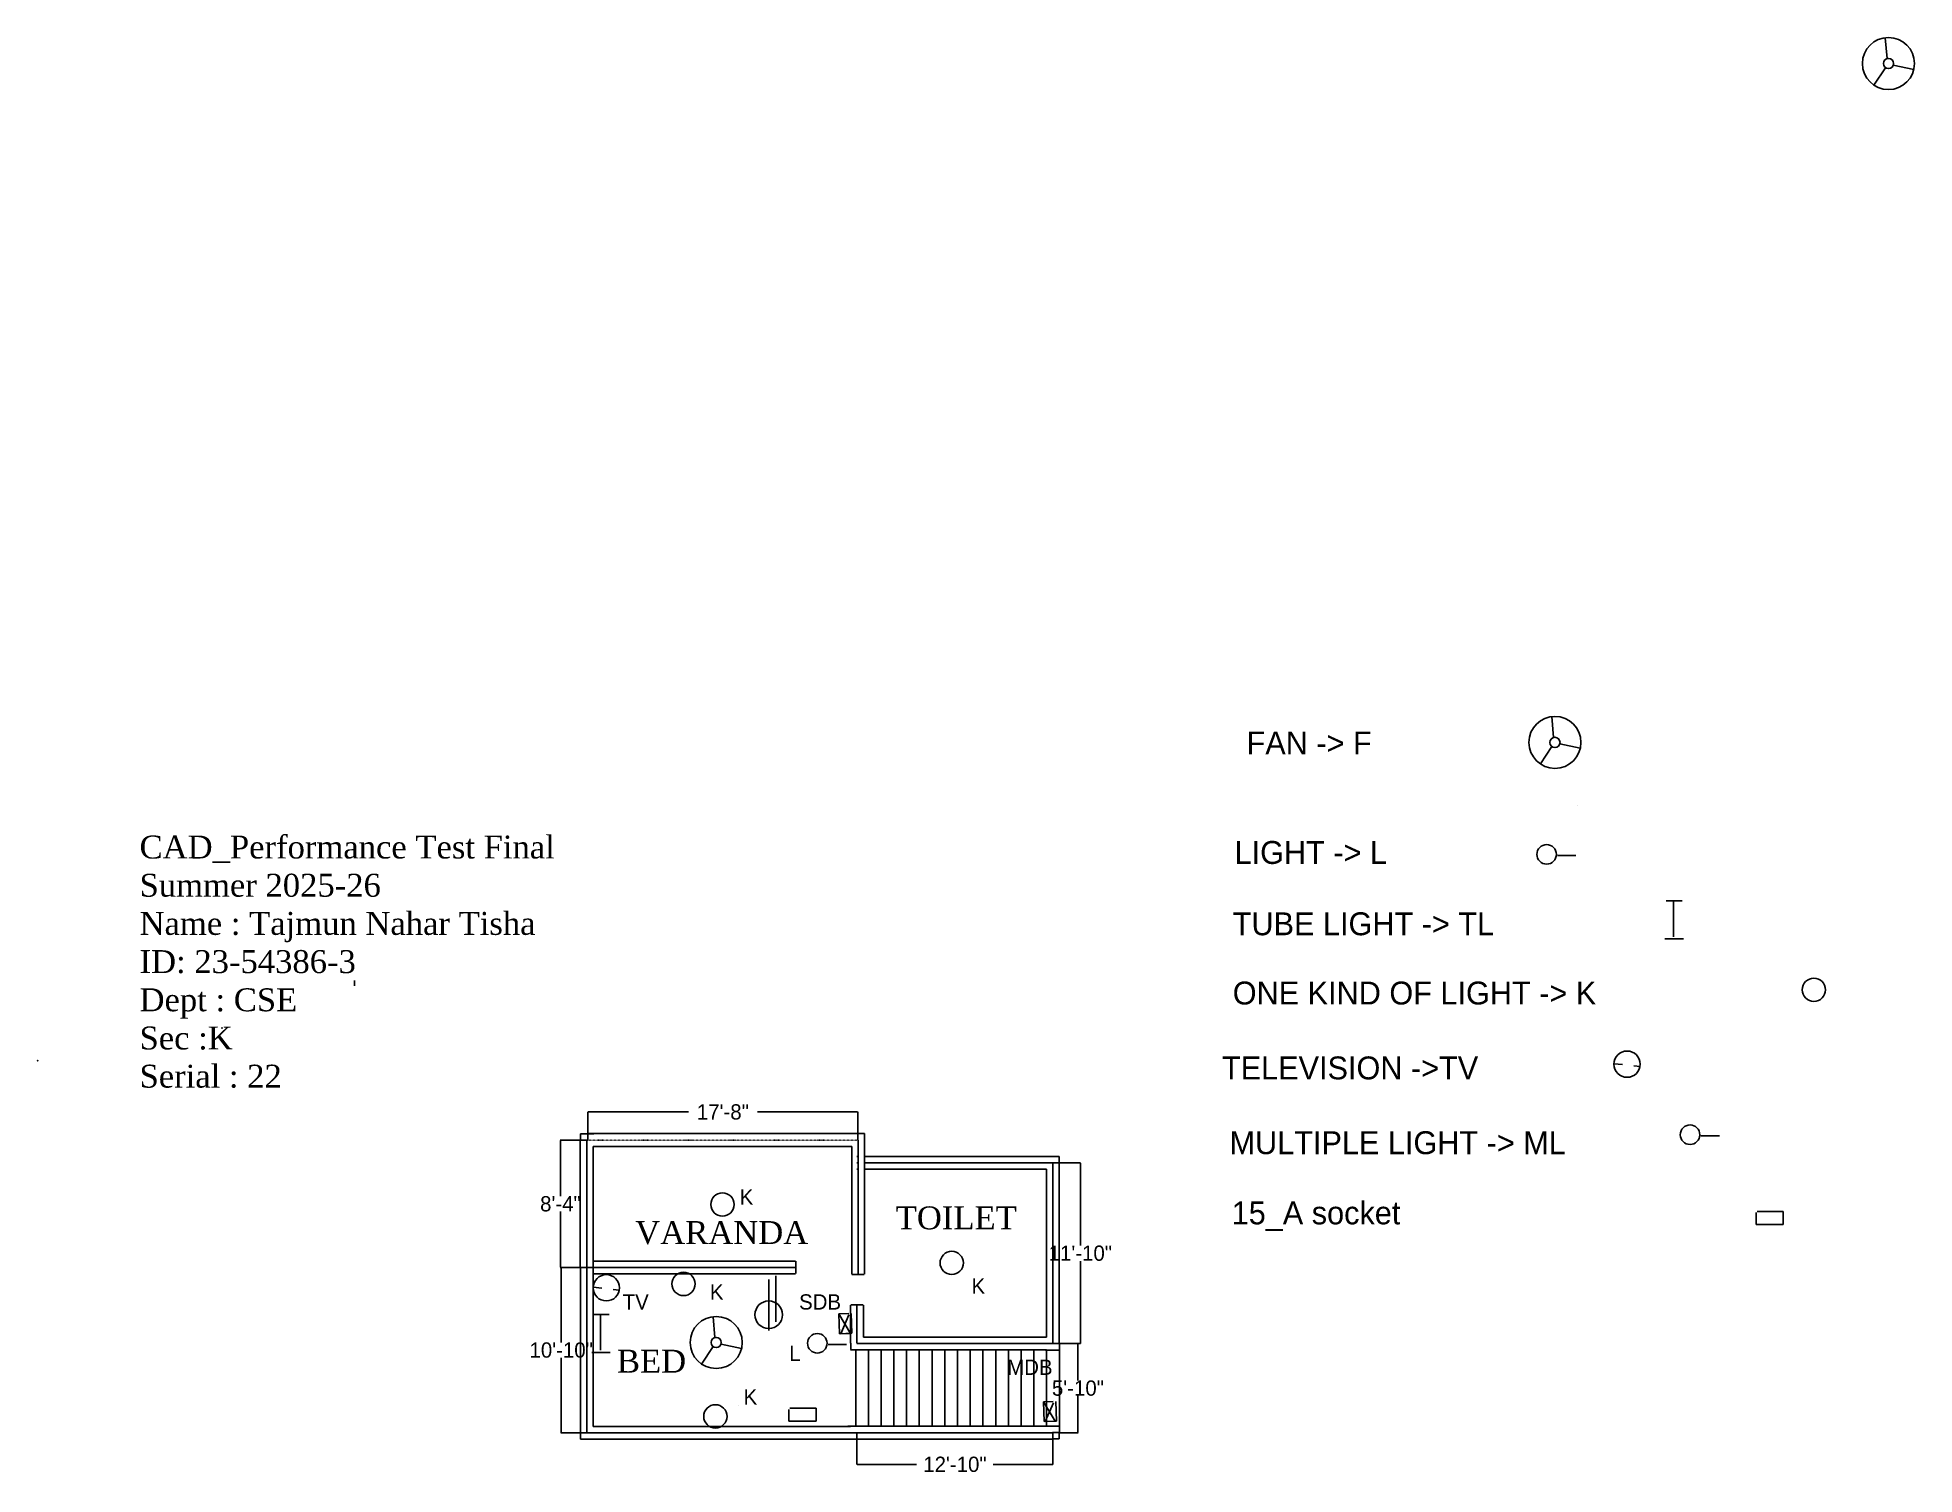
# Model space of a CAD drawing. Header units: inches. Extents: x -51 to 1424, y 46 to 1175.
import ezdxf

# ---------------------------------------------------------------- set-up
doc = ezdxf.new("R2010")
doc.units = ezdxf.units.IN
doc.header["$MEASUREMENT"] = 0
doc.linetypes.add('DOT', pattern=[0.25, 0, -0.25])
doc.dimstyles.get("Standard").update_dxf_attribs({"dimtxt": 12, "dimasz": 0.18, "dimexe": 0.18, "dimexo": 0.0625, "dimgap": 0.09, "dimtad": 0, "dimtih": 1, "dimtoh": 1, "dimdec": 4, "dimzin": 0, "dimdsep": 46, "dimlunit": 4, "dimtxsty": 'Standard', "dimcen": 0.09, "dimadec": 0, "dimazin": 0, "dimtfac": 1, "dimtdec": 4, "dimtofl": 0, "dimtmove": 0, "dimatfit": 3, "dimfxl": 1, "dimtolj": 1, "dimtzin": 0, "dimarcsym": 0})

# ---------------------------------------------------------------- blocks, each defined once
blk = doc.blocks.new('*D2')
at = {"color": 0, "lineweight": -2}
for p, q in [((381.8, 308.5), (381.8, 330.7)), ((382, 330.5), (460.7, 330.5)), ((593.6, 330.5), (514.9, 330.5)), ((593.8, 308.5), (593.8, 330.7))]:
    blk.add_line(p, q, dxfattribs=at)
at = {"color": 0}
for points in [[(382, 330.5), (382, 330.5), (381.8, 330.5)], [(593.6, 330.5), (593.6, 330.5), (593.8, 330.5)]]:
    blk.add_solid(points, dxfattribs=at)
at = {"layer": 'Defpoints', "color": 0}
for p in [(593.8, 330.5), (381.8, 308.5), (593.8, 308.5)]:
    blk.add_point(p, dxfattribs=at)
at = {"color": 0, "insert": (487.8, 330.5), "char_height": 12, "attachment_point": 5}
blk.add_mtext('\\A1;17\'-8"', dxfattribs=at)
blk = doc.blocks.new('*D3')
at = {"color": 0, "lineweight": -2}
for p, q in [((380.8, 308.3), (360, 308.3)), ((360.2, 308.1), (360.2, 264.4)), ((360.2, 208.5), (360.2, 252.2)), ((380.8, 208.3), (360, 208.3))]:
    blk.add_line(p, q, dxfattribs=at)
at = {"color": 0}
for points in [[(360.1, 308.1), (360.2, 308.1), (360.2, 308.3)], [(360.1, 208.5), (360.2, 208.5), (360.2, 208.3)]]:
    blk.add_solid(points, dxfattribs=at)
at = {"layer": 'Defpoints', "color": 0}
for p in [(360.2, 308.3), (380.8, 308.3), (380.8, 208.3)]:
    blk.add_point(p, dxfattribs=at)
at = {"color": 0, "insert": (360.2, 258.3), "char_height": 12, "attachment_point": 5}
blk.add_mtext('\\A1;8\'-4"', dxfattribs=at)
blk = doc.blocks.new('*D4')
at = {"color": 0, "lineweight": -2}
for p, q in [((381, 208.4), (360.6, 208.4)), ((360.8, 208.2), (360.8, 149.5)), ((360.8, 78.5), (360.8, 137.3)), ((381, 78.4), (360.6, 78.4))]:
    blk.add_line(p, q, dxfattribs=at)
at = {"color": 0}
for points in [[(360.8, 208.2), (360.8, 208.2), (360.8, 208.4)], [(360.8, 78.5), (360.8, 78.5), (360.8, 78.4)]]:
    blk.add_solid(points, dxfattribs=at)
at = {"layer": 'Defpoints', "color": 0}
for p in [(360.8, 208.4), (381, 208.4), (381, 78.4)]:
    blk.add_point(p, dxfattribs=at)
at = {"color": 0, "insert": (360.8, 143.4), "char_height": 12, "attachment_point": 5}
blk.add_mtext('\\A1;10\'-10"', dxfattribs=at)
blk = doc.blocks.new('*D6')
at = {"color": 0, "lineweight": -2}
for p, q in [((752.2, 148.5), (766.9, 148.5)), ((766.7, 148.3), (766.7, 119.6)), ((766.7, 78.7), (766.7, 107.4)), ((752.2, 78.5), (766.9, 78.5))]:
    blk.add_line(p, q, dxfattribs=at)
at = {"color": 0}
for points in [[(766.7, 148.3), (766.8, 148.3), (766.7, 148.5)], [(766.7, 78.7), (766.8, 78.7), (766.7, 78.5)]]:
    blk.add_solid(points, dxfattribs=at)
at = {"layer": 'Defpoints', "color": 0}
for p in [(752.1, 148.5), (752.1, 78.5), (766.7, 78.5)]:
    blk.add_point(p, dxfattribs=at)
at = {"color": 0, "insert": (766.7, 113.5), "char_height": 12, "attachment_point": 5}
blk.add_mtext('\\A1;5\'-10"', dxfattribs=at)
blk = doc.blocks.new('*D7')
at = {"color": 0, "lineweight": -2}
for p, q in [((747.1, 290.5), (768.8, 290.5)), ((768.6, 290.3), (768.6, 225.5)), ((768.6, 148.6), (768.6, 213.4)), ((747.1, 148.5), (768.8, 148.5))]:
    blk.add_line(p, q, dxfattribs=at)
at = {"color": 0}
for points in [[(768.6, 290.3), (768.6, 290.3), (768.6, 290.5)], [(768.6, 148.6), (768.6, 148.6), (768.6, 148.5)]]:
    blk.add_solid(points, dxfattribs=at)
at = {"layer": 'Defpoints', "color": 0}
for p in [(747, 290.5), (747, 148.5), (768.6, 148.5)]:
    blk.add_point(p, dxfattribs=at)
at = {"color": 0, "insert": (768.6, 219.5), "char_height": 12, "attachment_point": 5}
blk.add_mtext('\\A1;11\'-10"', dxfattribs=at)
blk = doc.blocks.new('*D9')
at = {"color": 0, "lineweight": -2}
for p, q in [((593.1, 78.5), (593.1, 53.4)), ((747.1, 78.5), (747.1, 53.4)), ((593.3, 53.6), (640, 53.6)), ((746.9, 53.6), (700.2, 53.6))]:
    blk.add_line(p, q, dxfattribs=at)
at = {"color": 0}
for points in [[(593.3, 53.6), (593.3, 53.5), (593.1, 53.6)], [(746.9, 53.6), (746.9, 53.5), (747.1, 53.6)]]:
    blk.add_solid(points, dxfattribs=at)
at = {"layer": 'Defpoints', "color": 0}
for p in [(593.1, 78.5), (747.1, 78.5), (747.1, 53.6)]:
    blk.add_point(p, dxfattribs=at)
at = {"color": 0, "insert": (670.1, 53.6), "char_height": 12, "attachment_point": 5}
blk.add_mtext('\\A1;12\'-10"', dxfattribs=at)

msp = doc.modelspace()

# ---------------------------------------------------------------- linework, layer by layer
at = {"color": 0}
for p, q in [((1400.86311, 1174.58861), (1402.25983, 1158.1444)), ((1401.0314, 1151.04419), (1391.90289, 1137.3654)), ((1407.16715, 1153.07773), (1423.2715, 1149.67452)), ((1138.90571, 641.17626), (1140.30243, 624.73204)), ((1145.20976, 619.66538), (1161.3141, 616.26216)), ((1139.074, 617.63183), (1129.9455, 603.95305)), ((1143.41452, 532.08286), (1157.90328, 532.08286)), ((1228.67598, 496.34769), (1241.46018, 496.34769)), ((1234.64194, 496.34769), (1234.64194, 469.10255)), ((1234.64194, 468.25113), (1234.64194, 496.34769)), ((1227.8237, 466.54831), (1242.31246, 466.54831)), ((198.32129, 429.65198), (198.32129, 433.90903)), ((1187.70538, 368.45785), (1194.38714, 367.76517)), ((1203.47709, 366.82283), (1208.21205, 366.33197)), ((375.9111, 308.43058), (375.9111, 313.43058)), ((375.9111, 313.43058), (380.9111, 313.43058)), ((381.13266, 313.33998), (386.35423, 313.33998)), ((381.81809, 313.48189), (593.81809, 313.48189)), ((594.07493, 313.49038), (599.11464, 313.49038)), ((594.11111, 313.33998), (594.11111, 313.33998)), ((599.08387, 308.26908), (599.08387, 313.26908)), ((599.11464, 313.49038), (599.11464, 311.02903)), ((1256.05506, 311.80084), (1270.54382, 311.80084)), ((375.82516, 308.30431), (375.82516, 208.30431)), ((381.96575, 308.44105), (380.90236, 308.44105)), ((381.81809, 308.48189), (381.81809, 308.48189)), ((385.82516, 303.48189), (589.14882, 303.48189)), ((385.82516, 303.48189), (385.82516, 208.30431)), ((589.14882, 303.48189), (589.14882, 208.48143)), ((594.14882, 295.45744), (593.02589, 295.45744)), ((594.13412, 308.41095), (594.13412, 290.41095)), ((599.14882, 308.48143), (599.14882, 208.48143)), ((747.02589, 295.45744), (599.14882, 295.45744)), ((751.95373, 295.48759), (746.95373, 295.48759)), ((751.95373, 290.48759), (751.95373, 295.48759)), ((594.14882, 290.45744), (593.02589, 290.45744)), ((594.14882, 285.45744), (593.02589, 285.45744)), ((742.02589, 285.45744), (599.14882, 285.45744)), ((742.02589, 153.52791), (742.02589, 285.45744)), ((752.02589, 148.45744), (752.02589, 290.45744)), ((1299.39243, 242.18436), (1299.39243, 251.54988)), ((1300.24471, 252.40129), (1320.69943, 252.40129)), ((1320.69943, 252.40129), (1320.69943, 242.18436)), ((1320.69943, 242.18436), (1299.39243, 242.18436)), ((376.02235, 208.36531), (376.02235, 78.36531)), ((385.82516, 213.30431), (544.82516, 213.30431)), ((386.02235, 208.36531), (386.02235, 83.36531)), ((545.09665, 213.24841), (545.09665, 203.53358)), ((589.04186, 208.4376), (589.04186, 203.00222)), ((594.04186, 208.4376), (594.04186, 203.00222)), ((599.04186, 208.4376), (599.04186, 203.00222)), ((380.82516, 203.30431), (381.02235, 203.30431)), ((385.9196, 192.76192), (392.60137, 192.06924)), ((386.02235, 203.30431), (544.82516, 203.30431)), ((589.06493, 202.93787), (598.8563, 202.93787)), ((599.04186, 203.00222), (599.04186, 204.43259)), ((401.69132, 191.1269), (406.42628, 190.63604)), ((588.13913, 148.74025), (588.13913, 178.74025)), ((588.22567, 178.90362), (598.01704, 178.90362)), ((598.13913, 153.52791), (598.13913, 178.74025)), ((385.6095, 171.42349), (398.3937, 171.42349)), ((391.57546, 171.42349), (391.57546, 144.17835)), ((391.57546, 143.32694), (391.57546, 171.42349)), ((480.07078, 169.67373), (481.4675, 153.22951)), ((486.37482, 148.16285), (502.47917, 144.75964)), ((570.50103, 147.93802), (584.98979, 147.93802)), ((588.21651, 148.91565), (588.21651, 143.91565)), ((593.13913, 153.52791), (593.10574, 153.52791)), ((742.02589, 153.52791), (598.13913, 153.52791)), ((742.02589, 148.45744), (742.02589, 148.52791)), ((747.10574, 153.52791), (747.02589, 153.52791)), ((752.10574, 78.52791), (752.10574, 148.52791)), ((384.75722, 141.62412), (399.24598, 141.62412)), ((480.23906, 146.12931), (471.11056, 132.45052)), ((593.05523, 143.64243), (588.05523, 143.64243)), ((592.10574, 83.52791), (592.10574, 143.52791)), ((742.10574, 143.52791), (593.10574, 143.52791)), ((602.10574, 83.52791), (602.10574, 143.52791)), ((612.10574, 83.52791), (612.10574, 143.52791)), ((622.10574, 83.52791), (622.10574, 143.52791)), ((632.10574, 83.52791), (632.10574, 143.52791)), ((642.10574, 83.52791), (642.10574, 143.52791)), ((652.10574, 83.52791), (652.10574, 143.52791)), ((662.10574, 83.52791), (662.10574, 143.52791)), ((672.10574, 83.52791), (672.10574, 143.52791)), ((682.10574, 83.52791), (682.10574, 143.52791)), ((692.10574, 83.52791), (692.10574, 143.52791)), ((702.10574, 83.52791), (702.10574, 143.52791)), ((712.10574, 83.52791), (712.10574, 143.52791)), ((722.10574, 83.52791), (722.10574, 143.52791)), ((732.10574, 83.52791), (732.10574, 143.52791)), ((742.10574, 83.52791), (742.10574, 143.52791)), ((539.63989, 87.49979), (539.63989, 96.8653)), ((540.49217, 97.71672), (560.94689, 97.71672)), ((560.94689, 97.71672), (560.94689, 87.49979)), ((376.04517, 78.34493), (376.04517, 73.34493)), ((386.02235, 83.36531), (588.02235, 83.36531)), ((560.94689, 87.49979), (539.63989, 87.49979)), ((599.15017, 83.65931), (585.92029, 83.65931)), ((598.02235, 83.52791), (742.10574, 83.52791)), ((598.02235, 78.36531), (598.02235, 78.52791)), ((752.06871, 73.68007), (752.06871, 78.68007)), ((376.04517, 73.34493), (381.04517, 73.34493)), ((381.02235, 73.36531), (593.02235, 73.36531)), ((593.10574, 73.52791), (747.10574, 73.52791)), ((747.06871, 73.68007), (752.06871, 73.68007))]:
    msp.add_line(p, q, dxfattribs=at)
for p, q in [((1158.9263, 571.44759), (1158.9263, 571.44759)), ((523.80759, 158.72271), (523.80759, 198.98899)), ((529.35589, 165.66518), (529.35589, 201.76597)), ((741.24879, 143.37776), (752.02869, 143.37776)), ((500.09136, 99.94506), (500.09136, 99.94506)), ((741.73879, 83.65931), (752.02869, 83.65931))]:
    msp.add_line(p, q)
at = {"color": 6}
for p, q in [((380.82516, 308.30431), (380.82516, 208.30431)), ((594.14882, 308.48143), (594.14882, 208.48143)), ((747.02589, 290.45744), (599.14882, 290.45744)), ((747.02589, 148.45744), (747.02589, 290.45744)), ((380.82516, 208.30431), (544.82516, 208.30431)), ((381.02235, 208.36531), (381.02235, 78.36531)), ((594.04186, 203.00222), (594.04186, 204.43259)), ((593.13913, 148.74025), (593.13913, 178.74025)), ((578.93181, 171.85955), (586.70882, 172.10283)), ((579.41886, 156.28965), (578.93181, 171.85955)), ((588.168, 156.56334), (578.93181, 171.85955)), ((586.73926, 171.12971), (580.39099, 156.32006)), ((588.65307, 172.16365), (589.14013, 156.59375)), ((589.14013, 156.59375), (579.41886, 156.28965)), ((580.39099, 156.32006), (588.168, 156.56334)), ((747.10574, 148.52791), (593.10574, 148.52791)), ((741.24879, 143.37776), (741.24879, 143.37776)), ((739.57495, 102.80482), (747.35196, 103.0481)), ((740.06201, 87.23492), (739.57495, 102.80482)), ((748.81115, 87.50861), (739.57495, 102.80482)), ((747.3824, 102.07498), (741.03414, 87.26533)), ((749.29622, 103.10892), (749.78327, 87.53902)), ((381.02235, 78.36531), (593.02235, 78.36531)), ((593.10574, 78.52791), (747.10574, 78.52791)), ((749.78327, 87.53902), (740.06201, 87.23492)), ((741.03414, 87.26533), (748.81115, 87.50861)), ((746.63874, 78.76436), (752.02869, 78.76436))]:
    msp.add_line(p, q, dxfattribs=at)
at = {"color": 6, "linetype": 'DOT'}
msp.add_line((381.81809, 308.48189), (593.81809, 308.48189), dxfattribs=at)
at = {"color": 0}
for centre, radius in [((1403.35785, 1154.29805), 20.44335), ((1403.35785, 1154.29805), 4), ((1141.40045, 620.8857), 20.44335), ((1141.40045, 620.8857), 4), ((1134.89172, 532.93427), 7.67052), ((1344.7866, 426.55443), 9.14789), ((1198.02929, 368.07569), 10.33098), ((1247.53226, 312.65225), 7.67052), ((487.46113, 257.83563), 9.14789), ((667.5655, 211.931), 9.14789), ((396.24352, 192.37976), 10.33098), ((456.9143, 195.37545), 9.14789), ((482.56552, 149.38317), 20.44335), ((482.56552, 149.38317), 4), ((561.97824, 148.78943), 7.67052), ((481.90717, 91.34474), 9.14789)]:
    msp.add_circle(centre, radius, dxfattribs=at)
msp.add_circle((523.80759, 171.21914), 10.83994)
for p in [(51.72914, 418.58364), (94.34314, 396.44697), (-50.54444, 370.90465)]:
    msp.add_point(p, dxfattribs=at)

# ---------------------------------------------------------------- texts
at = {"color": 0, "char_height": 18, "attachment_point": 1}
for s, insert in [('FAN -> F', (899.18494, 629.45284)), ('{\\fTimes New Roman|b0|i0|c0|p18;CAD_Performance Test Final\\PSummer 2025-26\\PName : Tajmun Nahar Tisha\\PID: 23-54386-3\\PDept : CSE\\PSec :K\\PSerial : 22}', (29.58355, 547.68942)), ('LIGHT -> L', (889.75317, 543.43022)), ('TUBE LIGHT -> TL', (888.29548, 487.38769)), ('ONE KIND OF LIGHT -> K', (888.29548, 432.97325)), ('TELEVISION ->TV', (879.82831, 374.12603)), ('MULTIPLE LIGHT -> ML', (885.78242, 315.3642)), ('15_A socket', (887.47586, 260.22157))]:
    msp.add_mtext(s, dxfattribs=dict(at, insert=insert))
at = {"color": 6, "attachment_point": 1}
for s, insert, char_height in [('{\\C7;K}', (500.94173, 269.69615), 12), ('{\\fTimes New Roman|b0|i0|c0|p18;TOILET}', (623.56448, 256.33219), 18), ('{\\fTimes New Roman|b0|i0|c0|p18;VARANDA}', (418.9149, 244.78522), 18), ('{\\C7;K}', (477.58928, 195.04452), 12), ('{\\C7;K}', (683.09086, 199.71025), 12), ('{\\C7;TV}', (409.08876, 187.26831), 12), ('{\\C7;SDB}', (547.64664, 187.26831), 12), ('{\\fTimes New Roman|b0|i0|c0|p18;BED}', (404.56284, 143.72175), 18), ('{\\C0;MDB}', (711.11381, 135.94532), 12), ('{\\C7;K}', (504.05539, 112.61668), 12)]:
    msp.add_mtext(s, dxfattribs=dict(at, insert=insert, char_height=char_height))
at = {"insert": (539.86249, 146.83201), "char_height": 12, "attachment_point": 1}
msp.add_mtext('{\\C7;L}', dxfattribs=at)

# ---------------------------------------------------------------- dimensions: what is measured, and where the dimension line sits
at = {"color": 6}
for base, p1, p2, picture, middle in [((593.81809, 330.49109), (381.81809, 308.48189), (593.81809, 308.48189), '*D2', (487.81809, 330.49109)), ((747.10574, 53.56959), (593.10574, 78.52791), (747.10574, 78.52791), '*D9', (670.10574, 53.56959))]:
    dim = msp.add_linear_dim(base=base, p1=p1, p2=p2, dimstyle='Standard', dxfattribs=at)
    dim.commit()
    dim.dimension.update_dxf_attribs({"geometry": picture, "text_midpoint": middle})
for base, p1, p2, picture, middle in [((360.17003, 308.30431), (380.82516, 208.30431), (380.82516, 308.30431), '*D3', (360.17003, 258.30431)), ((768.58428, 148.45744), (747.02589, 290.45744), (747.02589, 148.45744), '*D7', (768.58428, 219.45744)), ((360.78604, 208.36531), (381.02235, 78.36531), (381.02235, 208.36531), '*D4', (360.78604, 143.36531)), ((766.73625, 78.52791), (752.10574, 148.52791), (752.10574, 78.52791), '*D6', (766.73625, 113.52791))]:
    dim = msp.add_linear_dim(base=base, p1=p1, p2=p2, angle=90, dimstyle='Standard', dxfattribs=at)
    dim.commit()
    dim.dimension.update_dxf_attribs({"geometry": picture, "text_midpoint": middle})

doc.saveas('drawing.dxf')
